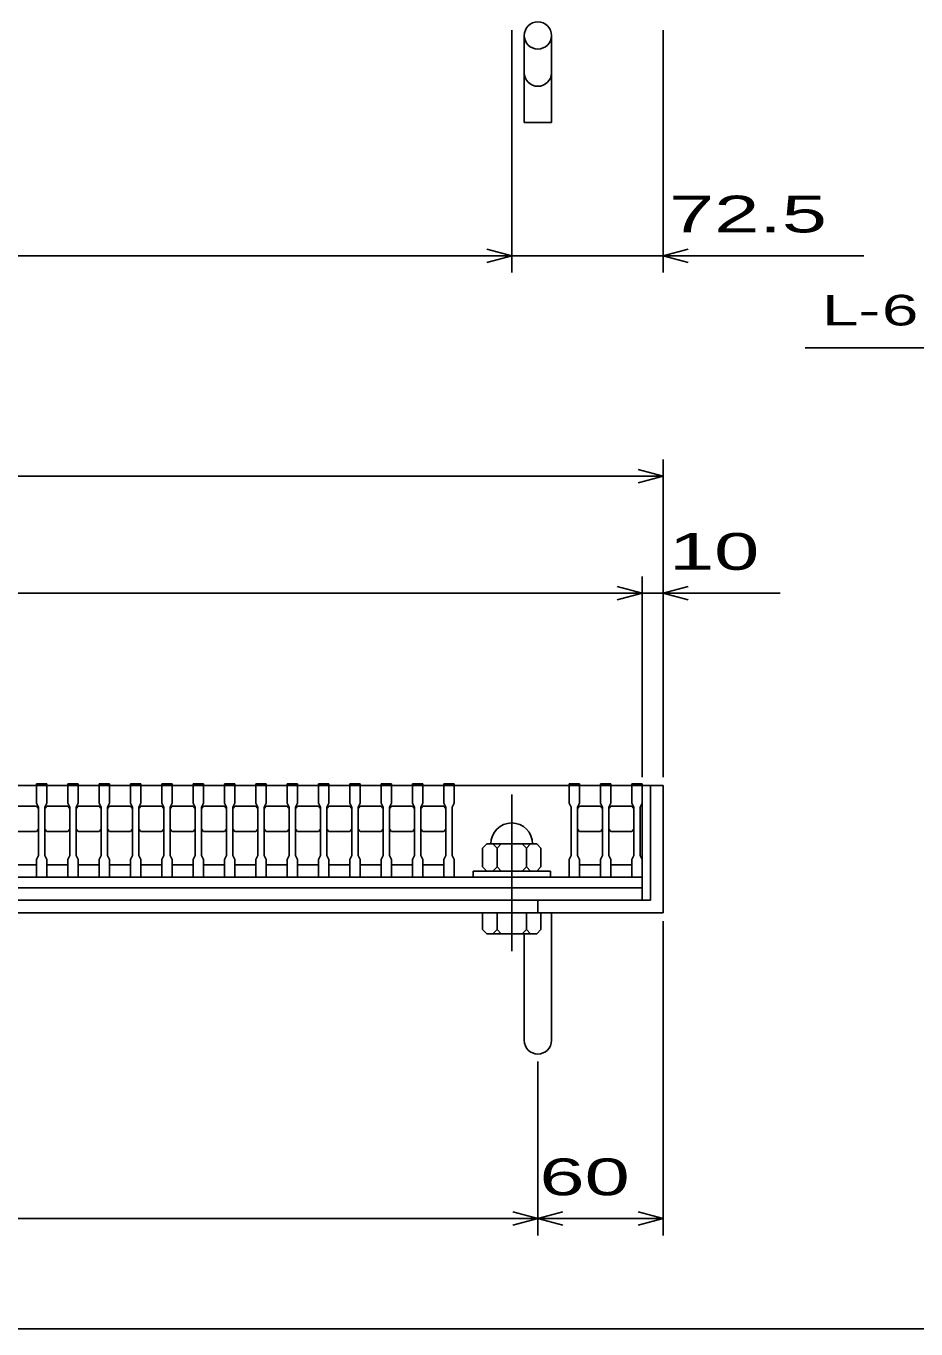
# Model space of a CAD drawing. Units: millimetres, scale not verified. Extents: x -1456 to 1385, y -1026 to 843.
# Drawn here: x -575 to -149, y -917 to -294 of the extents above; entities that cross this region are included whole.
import ezdxf
from ezdxf.enums import TextEntityAlignment as Align

# ---------------------------------------------------------------- set-up
doc = ezdxf.new("R2010")
doc.units = ezdxf.units.MM
doc.header["$LTSCALE"] = 8
doc.linetypes.add('CHAIN', pattern=[18.5, 12, -1.5, 3.5, -1.5])
for name, color, linetype, lineweight in [('0_2', 150, 'Continuous', 25), ('16', 3, 'Continuous', 25), ('19', 6, 'Continuous', 25), ('22', 4, 'Continuous', 25)]:
    doc.layers.add(name, color=color, linetype=linetype, lineweight=lineweight)
doc.styles.add('ベクトル', font='')
doc.styles.get('ベクトル').set_extended_font_data('ベクトル')

msp = doc.modelspace()

# ---------------------------------------------------------------- linework, layer by layer
at = {"layer": '0_2'}
msp.add_line((1384.8, -917.2), (-1383.2, -917.2), dxfattribs=at)
at = {"layer": '16'}
for p, q in [((-1080, -657), (-280, -657)), ((-570, -657), (-570, -656.3)), ((-570, -656.3), (-565, -656.3)), ((-570, -657), (-570, -665.5)), ((-565, -657), (-570, -657)), ((-565, -656.3), (-565, -657)), ((-565, -665.5), (-565, -657)), ((-555, -657), (-555, -656.3)), ((-555, -656.3), (-550, -656.3)), ((-555, -657), (-555, -665.5)), ((-550, -657), (-555, -657)), ((-550, -656.3), (-550, -657)), ((-550, -665.5), (-550, -657)), ((-540, -657), (-540, -656.3)), ((-540, -656.3), (-535, -656.3)), ((-540, -657), (-540, -665.5)), ((-535, -657), (-540, -657)), ((-535, -656.3), (-535, -657)), ((-535, -665.5), (-535, -657)), ((-525, -657), (-525, -656.3)), ((-525, -656.3), (-520, -656.3)), ((-525, -657), (-525, -665.5)), ((-520, -657), (-525, -657)), ((-520, -656.3), (-520, -657)), ((-520, -665.5), (-520, -657)), ((-510, -657), (-510, -656.3)), ((-510, -656.3), (-505, -656.3)), ((-510, -657), (-510, -665.5)), ((-505, -657), (-510, -657)), ((-505, -656.3), (-505, -657)), ((-505, -665.5), (-505, -657)), ((-495, -657), (-495, -656.3)), ((-495, -656.3), (-490, -656.3)), ((-495, -657), (-495, -665.5)), ((-490, -657), (-495, -657)), ((-490, -656.3), (-490, -657)), ((-490, -665.5), (-490, -657)), ((-480, -657), (-480, -656.3)), ((-480, -656.3), (-475, -656.3)), ((-480, -657), (-480, -665.5)), ((-475, -657), (-480, -657)), ((-475, -656.3), (-475, -657)), ((-475, -665.5), (-475, -657)), ((-465, -657), (-465, -656.3)), ((-465, -656.3), (-460, -656.3)), ((-465, -657), (-465, -665.5)), ((-460, -657), (-465, -657)), ((-460, -656.3), (-460, -657)), ((-460, -665.5), (-460, -657)), ((-450, -657), (-450, -656.3)), ((-450, -656.3), (-445, -656.3)), ((-450, -657), (-450, -665.5)), ((-445, -657), (-450, -657)), ((-445, -656.3), (-445, -657)), ((-445, -665.5), (-445, -657)), ((-435, -657), (-435, -656.3)), ((-435, -656.3), (-430, -656.3)), ((-435, -657), (-435, -665.5)), ((-430, -657), (-435, -657)), ((-430, -656.3), (-430, -657)), ((-430, -665.5), (-430, -657)), ((-420, -657), (-420, -656.3)), ((-420, -656.3), (-415, -656.3)), ((-420, -657), (-420, -665.5)), ((-415, -657), (-420, -657)), ((-415, -656.3), (-415, -657)), ((-415, -665.5), (-415, -657)), ((-405, -657), (-405, -656.3)), ((-405, -656.3), (-400, -656.3)), ((-405, -657), (-405, -665.5)), ((-400, -657), (-405, -657)), ((-400, -656.3), (-400, -657)), ((-400, -665.5), (-400, -657)), ((-390, -657), (-390, -656.3)), ((-390, -656.3), (-385, -656.3)), ((-390, -657), (-390, -665.5)), ((-385, -657), (-390, -657)), ((-385, -656.3), (-385, -657)), ((-385, -665.5), (-385, -657)), ((-375, -657), (-375, -656.3)), ((-375, -656.3), (-370, -656.3)), ((-375, -657), (-375, -665.5)), ((-370, -657), (-375, -657)), ((-370, -656.3), (-370, -657)), ((-370, -665.5), (-370, -657)), ((-370, -657), (-315, -657)), ((-315, -657), (-315, -656.3)), ((-315, -656.3), (-310, -656.3)), ((-315, -657), (-315, -665.5)), ((-310, -657), (-315, -657)), ((-310, -656.3), (-310, -657)), ((-310, -665.5), (-310, -657)), ((-300, -657), (-300, -656.3)), ((-300, -656.3), (-295, -656.3)), ((-300, -657), (-300, -665.5)), ((-295, -657), (-300, -657)), ((-295, -656.3), (-295, -657)), ((-295, -665.5), (-295, -657)), ((-285, -657), (-285, -656.3)), ((-285, -656.3), (-280, -656.3)), ((-285, -657), (-285, -665.5)), ((-280, -657), (-285, -657)), ((-280, -656.3), (-280, -657)), ((-280, -665.5), (-280, -657)), ((-280, -695), (-280, -657)), ((-580, -667), (-570, -667)), ((-570, -665.5), (-569, -667.5)), ((-570, -667), (-569, -668)), ((-566, -667.5), (-565, -665.5)), ((-566, -668), (-565, -667)), ((-565, -667), (-555, -667)), ((-555, -665.5), (-554, -667.5)), ((-555, -667), (-554, -668)), ((-551, -667.5), (-550, -665.5)), ((-551, -668), (-550, -667)), ((-550, -667), (-540, -667)), ((-540, -665.5), (-539, -667.5)), ((-540, -667), (-539, -668)), ((-536, -667.5), (-535, -665.5)), ((-536, -668), (-535, -667)), ((-535, -667), (-525, -667)), ((-525, -665.5), (-524, -667.5)), ((-525, -667), (-524, -668)), ((-521, -667.5), (-520, -665.5)), ((-521, -668), (-520, -667)), ((-520, -667), (-510, -667)), ((-510, -665.5), (-509, -667.5)), ((-510, -667), (-509, -668)), ((-506, -667.5), (-505, -665.5)), ((-506, -668), (-505, -667)), ((-505, -667), (-495, -667)), ((-495, -665.5), (-494, -667.5)), ((-495, -667), (-494, -668)), ((-491, -667.5), (-490, -665.5)), ((-491, -668), (-490, -667)), ((-490, -667), (-480, -667)), ((-480, -665.5), (-479, -667.5)), ((-480, -667), (-479, -668)), ((-476, -667.5), (-475, -665.5)), ((-476, -668), (-475, -667)), ((-475, -667), (-465, -667)), ((-465, -665.5), (-464, -667.5)), ((-465, -667), (-464, -668)), ((-461, -667.5), (-460, -665.5)), ((-461, -668), (-460, -667)), ((-460, -667), (-450, -667)), ((-450, -665.5), (-449, -667.5)), ((-450, -667), (-449, -668)), ((-446, -667.5), (-445, -665.5)), ((-446, -668), (-445, -667)), ((-445, -667), (-435, -667)), ((-435, -665.5), (-434, -667.5)), ((-435, -667), (-434, -668)), ((-431, -667.5), (-430, -665.5)), ((-431, -668), (-430, -667)), ((-430, -667), (-420, -667)), ((-420, -665.5), (-419, -667.5)), ((-420, -667), (-419, -668)), ((-416, -667.5), (-415, -665.5)), ((-416, -668), (-415, -667)), ((-415, -667), (-405, -667)), ((-405, -665.5), (-404, -667.5)), ((-405, -667), (-404, -668)), ((-401, -667.5), (-400, -665.5)), ((-401, -668), (-400, -667)), ((-400, -667), (-390, -667)), ((-390, -665.5), (-389, -667.5)), ((-390, -667), (-389, -668)), ((-386, -667.5), (-385, -665.5)), ((-386, -668), (-385, -667)), ((-385, -667), (-375, -667)), ((-375, -665.5), (-374, -667.5)), ((-375, -667), (-374, -668)), ((-371, -667.5), (-370, -665.5)), ((-315, -665.5), (-314, -667.5)), ((-311, -667.5), (-310, -665.5)), ((-311, -668), (-310, -667)), ((-310, -667), (-300, -667)), ((-300, -665.5), (-299, -667.5)), ((-300, -667), (-299, -668)), ((-296, -667.5), (-295, -665.5)), ((-296, -668), (-295, -667)), ((-295, -667), (-285, -667)), ((-285, -665.5), (-284, -667.5)), ((-285, -667), (-284, -668)), ((-281, -667.5), (-280, -665.5)), ((-569, -667.5), (-569, -690.5)), ((-566, -690.5), (-566, -667.5)), ((-554, -667.5), (-554, -690.5)), ((-551, -690.5), (-551, -667.5)), ((-539, -667.5), (-539, -690.5)), ((-536, -690.5), (-536, -667.5)), ((-524, -667.5), (-524, -690.5)), ((-521, -690.5), (-521, -667.5)), ((-509, -667.5), (-509, -690.5)), ((-506, -690.5), (-506, -667.5)), ((-494, -667.5), (-494, -690.5)), ((-491, -690.5), (-491, -667.5)), ((-479, -667.5), (-479, -690.5)), ((-476, -690.5), (-476, -667.5)), ((-464, -667.5), (-464, -690.5)), ((-461, -690.5), (-461, -667.5)), ((-449, -667.5), (-449, -690.5)), ((-446, -690.5), (-446, -667.5)), ((-434, -667.5), (-434, -690.5)), ((-431, -690.5), (-431, -667.5)), ((-419, -667.5), (-419, -690.5)), ((-416, -690.5), (-416, -667.5)), ((-404, -667.5), (-404, -690.5)), ((-401, -690.5), (-401, -667.5)), ((-389, -667.5), (-389, -690.5)), ((-386, -690.5), (-386, -667.5)), ((-374, -667.5), (-374, -690.5)), ((-371, -690.5), (-371, -667.5)), ((-314, -667.5), (-314, -690.5)), ((-311, -690.5), (-311, -667.5)), ((-299, -667.5), (-299, -690.5)), ((-296, -690.5), (-296, -667.5)), ((-284, -667.5), (-284, -690.5)), ((-281, -690.5), (-281, -667.5)), ((-570, -679), (-580, -679)), ((-569, -678), (-570, -679)), ((-565, -679), (-566, -678)), ((-555, -679), (-565, -679)), ((-554, -678), (-555, -679)), ((-550, -679), (-551, -678)), ((-540, -679), (-550, -679)), ((-539, -678), (-540, -679)), ((-535, -679), (-536, -678)), ((-525, -679), (-535, -679)), ((-524, -678), (-525, -679)), ((-520, -679), (-521, -678)), ((-510, -679), (-520, -679)), ((-509, -678), (-510, -679)), ((-505, -679), (-506, -678)), ((-495, -679), (-505, -679)), ((-494, -678), (-495, -679)), ((-490, -679), (-491, -678)), ((-480, -679), (-490, -679)), ((-479, -678), (-480, -679)), ((-475, -679), (-476, -678)), ((-465, -679), (-475, -679)), ((-464, -678), (-465, -679)), ((-460, -679), (-461, -678)), ((-450, -679), (-460, -679)), ((-449, -678), (-450, -679)), ((-445, -679), (-446, -678)), ((-435, -679), (-445, -679)), ((-434, -678), (-435, -679)), ((-430, -679), (-431, -678)), ((-420, -679), (-430, -679)), ((-419, -678), (-420, -679)), ((-415, -679), (-416, -678)), ((-405, -679), (-415, -679)), ((-404, -678), (-405, -679)), ((-400, -679), (-401, -678)), ((-390, -679), (-400, -679)), ((-389, -678), (-390, -679)), ((-385, -679), (-386, -678)), ((-375, -679), (-385, -679)), ((-374, -678), (-375, -679)), ((-310, -679), (-311, -678)), ((-300, -679), (-310, -679)), ((-299, -678), (-300, -679)), ((-295, -679), (-296, -678)), ((-285, -679), (-295, -679)), ((-284, -678), (-285, -679)), ((-354.5, -685), (-356.5, -687)), ((-330.5, -685), (-354.5, -685)), ((-349.5, -687), (-351.5, -685)), ((-347.5, -685), (-349.5, -687)), ((-335.5, -687), (-337.5, -685)), ((-333.5, -685), (-335.5, -687)), ((-328.5, -687), (-330.5, -685)), ((-569, -690.5), (-570, -692.5)), ((-565, -692.5), (-566, -690.5)), ((-554, -690.5), (-555, -692.5)), ((-550, -692.5), (-551, -690.5)), ((-539, -690.5), (-540, -692.5)), ((-535, -692.5), (-536, -690.5)), ((-524, -690.5), (-525, -692.5)), ((-520, -692.5), (-521, -690.5)), ((-509, -690.5), (-510, -692.5)), ((-505, -692.5), (-506, -690.5)), ((-494, -690.5), (-495, -692.5)), ((-490, -692.5), (-491, -690.5)), ((-479, -690.5), (-480, -692.5)), ((-475, -692.5), (-476, -690.5)), ((-464, -690.5), (-465, -692.5)), ((-460, -692.5), (-461, -690.5)), ((-449, -690.5), (-450, -692.5)), ((-445, -692.5), (-446, -690.5)), ((-434, -690.5), (-435, -692.5)), ((-430, -692.5), (-431, -690.5)), ((-419, -690.5), (-420, -692.5)), ((-415, -692.5), (-416, -690.5)), ((-404, -690.5), (-405, -692.5)), ((-400, -692.5), (-401, -690.5)), ((-389, -690.5), (-390, -692.5)), ((-385, -692.5), (-386, -690.5)), ((-374, -690.5), (-375, -692.5)), ((-370, -692.5), (-371, -690.5)), ((-356.5, -687), (-356.5, -696)), ((-349.5, -696), (-349.5, -687)), ((-335.5, -696), (-335.5, -687)), ((-328.5, -696), (-328.5, -687)), ((-314, -690.5), (-315, -692.5)), ((-310, -692.5), (-311, -690.5)), ((-299, -690.5), (-300, -692.5)), ((-295, -692.5), (-296, -690.5)), ((-284, -690.5), (-285, -692.5)), ((-280, -692.5), (-281, -690.5)), ((-580, -695), (-570, -695)), ((-570, -692.5), (-570, -701)), ((-565, -701), (-565, -692.5)), ((-565, -695), (-555, -695)), ((-555, -692.5), (-555, -701)), ((-550, -701), (-550, -692.5)), ((-550, -695), (-540, -695)), ((-540, -692.5), (-540, -701)), ((-535, -701), (-535, -692.5)), ((-535, -695), (-525, -695)), ((-525, -692.5), (-525, -701)), ((-520, -701), (-520, -692.5)), ((-520, -695), (-510, -695)), ((-510, -692.5), (-510, -701)), ((-505, -701), (-505, -692.5)), ((-505, -695), (-495, -695)), ((-495, -692.5), (-495, -701)), ((-490, -701), (-490, -692.5)), ((-490, -695), (-480, -695)), ((-480, -692.5), (-480, -701)), ((-475, -701), (-475, -692.5)), ((-475, -695), (-465, -695)), ((-465, -692.5), (-465, -701)), ((-460, -701), (-460, -692.5)), ((-460, -695), (-450, -695)), ((-450, -692.5), (-450, -701)), ((-445, -701), (-445, -692.5)), ((-445, -695), (-435, -695)), ((-435, -692.5), (-435, -701)), ((-430, -701), (-430, -692.5)), ((-430, -695), (-420, -695)), ((-420, -692.5), (-420, -701)), ((-415, -701), (-415, -692.5)), ((-415, -695), (-405, -695)), ((-405, -692.5), (-405, -701)), ((-400, -701), (-400, -692.5)), ((-400, -695), (-390, -695)), ((-390, -692.5), (-390, -701)), ((-385, -701), (-385, -692.5)), ((-385, -695), (-375, -695)), ((-375, -692.5), (-375, -701)), ((-370, -701), (-370, -692.5)), ((-361, -701), (-361, -698)), ((-361, -698), (-324, -698)), ((-356.5, -696), (-354.5, -698)), ((-351.5, -698), (-349.5, -696)), ((-349.5, -696), (-347.5, -698)), ((-337.5, -698), (-335.5, -696)), ((-335.5, -696), (-333.5, -698)), ((-330.5, -698), (-328.5, -696)), ((-324, -698), (-324, -701)), ((-315, -692.5), (-315, -701)), ((-310, -701), (-310, -692.5)), ((-310, -695), (-300, -695)), ((-300, -692.5), (-300, -701)), ((-295, -701), (-295, -692.5)), ((-295, -695), (-285, -695)), ((-285, -692.5), (-285, -701)), ((-280, -701), (-280, -692.5)), ((-1080, -701), (-280, -701)), ((-570, -701), (-565, -701)), ((-555, -701), (-550, -701)), ((-540, -701), (-535, -701)), ((-525, -701), (-520, -701)), ((-510, -701), (-505, -701)), ((-495, -701), (-490, -701)), ((-480, -701), (-475, -701)), ((-465, -701), (-460, -701)), ((-450, -701), (-445, -701)), ((-435, -701), (-430, -701)), ((-420, -701), (-415, -701)), ((-405, -701), (-400, -701)), ((-390, -701), (-385, -701)), ((-375, -701), (-370, -701)), ((-315, -701), (-370, -701)), ((-324, -701), (-361, -701)), ((-315, -701), (-310, -701)), ((-300, -701), (-295, -701)), ((-285, -701), (-280, -701)), ((-280, -701), (-280, -706)), ((-280, -706), (-1080, -706)), ((-280, -712), (-280, -706)), ((-1080, -712), (-280, -712))]:
    msp.add_line(p, q, dxfattribs=at)
at = {"layer": '16', "linetype": 'CHAIN'}
msp.add_line((-342.5, -661.4), (-342.5, -736.4), dxfattribs=at)
at = {"layer": '16'}
msp.add_arc((-342.5, -685), 10, 0, 180, dxfattribs=at)
at = {"layer": '19'}
for p, q in [((-336.5, -298), (-336.5, -339.62)), ((-323.5, -339.62), (-323.5, -298)), ((-336.5, -339.62), (-323.5, -339.62)), ((-270, -657), (-280, -657)), ((-276, -657), (-276, -712)), ((-270, -718), (-270, -657)), ((-276, -712), (-1084, -712)), ((-330, -712), (-330, -718)), ((-1090, -718), (-270, -718)), ((-356.5, -726), (-356.5, -718)), ((-356.5, -718), (-328.5, -718)), ((-349.5, -726), (-349.5, -718)), ((-335.5, -726), (-335.5, -718)), ((-328.5, -726), (-328.5, -718)), ((-323.5, -779.11), (-323.5, -718)), ((-354.5, -728), (-356.5, -726)), ((-354.5, -728), (-330.5, -728)), ((-351.5, -728), (-349.5, -726)), ((-347.5, -728), (-349.5, -726)), ((-337.5, -728), (-335.5, -726)), ((-336.5, -779.11), (-336.5, -728)), ((-333.5, -728), (-335.5, -726)), ((-328.5, -726), (-330.5, -728))]:
    msp.add_line(p, q, dxfattribs=at)
msp.add_circle((-330, -298), 6.5, dxfattribs=at)
for centre in [(-330, -315.84), (-330, -779.11)]:
    msp.add_arc(centre, 6.5, 180, 0, dxfattribs=at)
at = {"layer": '22'}
for p, q in [((-342.5, -411.5), (-342.5, -295.5)), ((-270, -411.5), (-270, -295.5)), ((-1017.5, -403.5), (-342.5, -403.5)), ((-342.5, -403.5), (-354.5, -400.3)), ((-354.5, -406.7), (-342.5, -403.5)), ((-342.5, -403.5), (-270, -403.5)), ((-270, -403.5), (-258, -400.3)), ((-258, -406.7), (-270, -403.5)), ((-270, -403.5), (-174, -403.5)), ((-202, -447.5), (-42, -447.5)), ((-270, -653), (-270, -501)), ((-1090, -509), (-270, -509)), ((-270, -509), (-282, -505.8)), ((-282, -512.2), (-270, -509)), ((-280, -653), (-280, -557)), ((-270, -653), (-270, -557)), ((-1080, -565), (-280, -565)), ((-280, -565), (-292, -561.8)), ((-292, -568.2), (-280, -565)), ((-280, -565), (-270, -565)), ((-270, -565), (-258, -561.8)), ((-258, -568.2), (-270, -565)), ((-270, -565), (-214, -565)), ((-270, -872.4), (-270, -722)), ((-330, -872.4), (-330, -789.2)), ((-1030, -864.4), (-330, -864.4)), ((-330, -864.4), (-342, -861.2)), ((-342, -867.6), (-330, -864.4)), ((-330, -864.4), (-318, -861.2)), ((-318, -867.6), (-330, -864.4)), ((-330, -864.4), (-270, -864.4)), ((-270, -864.4), (-282, -861.2)), ((-282, -867.6), (-270, -864.4))]:
    msp.add_line(p, q, dxfattribs=at)

# ---------------------------------------------------------------- texts
at = {"layer": '22', "color": 2, "style": 'ベクトル'}
for s, height, width, p in [(' 72.5 ', 17.6, 1.65, (-278, -383.5)), ('L-', 14.66, 1.6, (-194, -429.5)), (' 6 ', 14.66, 1.6, (-174, -429.5)), (' 10 ', 17.6, 1.65, (-278, -545)), (' 60 ', 17.6, 1.65, (-340, -844.4))]:
    msp.add_text(s, height=height, dxfattribs=dict(at, width=width)).set_placement(p, align=Align.MIDDLE_LEFT)

doc.saveas('drawing.dxf')
